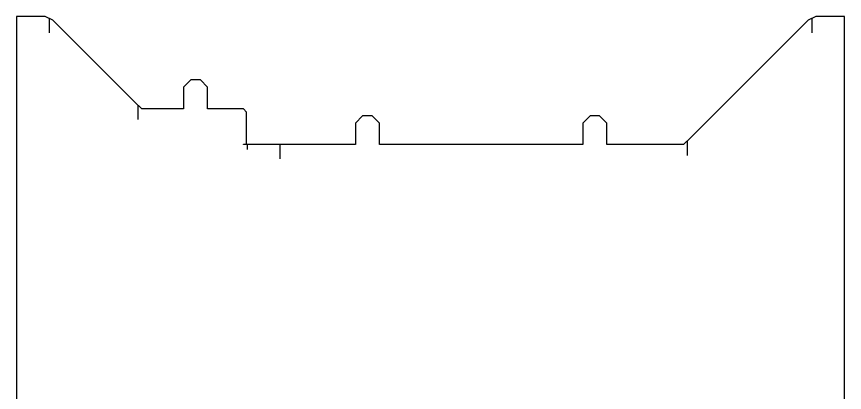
# Model space of a CAD drawing. Header units: inches. Extents: x 5699 to 12603, y -5236 to 4210.
# Drawn here: x 11022.2 to 11368, y 2045.5 to 2202.6 of the extents above; entities that cross this region are included whole.
import ezdxf

# ---------------------------------------------------------------- set-up
doc = ezdxf.new("R2010")
doc.units = ezdxf.units.IN
doc.header["$MEASUREMENT"] = 0
doc.linetypes.add('CENTERX2', pattern=[20.32, 12.7, -2.54, 2.54, -2.54])

msp = doc.modelspace()

# ---------------------------------------------------------------- linework, layer by layer
at = {"color": 1, "linetype": 'CENTERX2'}
for p, q in [((11035.764, 2201.85), (11035.764, 2195.85)), ((11354.432, 2201.85), (11354.432, 2195.85)), ((11072.897, 2165.6), (11072.897, 2159.6)), ((11118.531, 2149.1), (11118.531, 2147.1)), ((11132.165, 2149.1), (11132.165, 2143.1)), ((11302.298, 2150.6), (11302.298, 2144.6))]:
    msp.add_line(p, q, dxfattribs=at)
at = {"color": 1, "linetype": 'Continuous', "lineweight": 25}
msp.add_lwpolyline([(11367.999, 14.1), (11367.999, 2202.6), (11355.999, 2202.6), (11352.865, 2201.1), (11303.865, 2152.1), (11300.732, 2149.1), (11268.732, 2149.1), (11268.732, 2158.1), (11265.732, 2161.1), (11261.732, 2161.1), (11258.732, 2158.1), (11258.732, 2149.1), (11173.732, 2149.1), (11173.732, 2158.1), (11170.732, 2161.1), (11166.732, 2161.1), (11163.732, 2158.1), (11163.732, 2149.1), (11116.964, 2149.1), (11116.964, 2149.3), (11118.264, 2149.3), (11118.264, 2162.6), (11116.964, 2164.1), (11101.964, 2164.1), (11101.964, 2173.1), (11098.964, 2176.1), (11094.964, 2176.1), (11091.964, 2173.1), (11091.964, 2164.1), (11074.464, 2164.1), (11071.33, 2167.1), (11037.33, 2201.1), (11034.197, 2202.6), (11022.197, 2202.6), (11022.197, 14.1)], dxfattribs=at)

doc.saveas('drawing.dxf')
